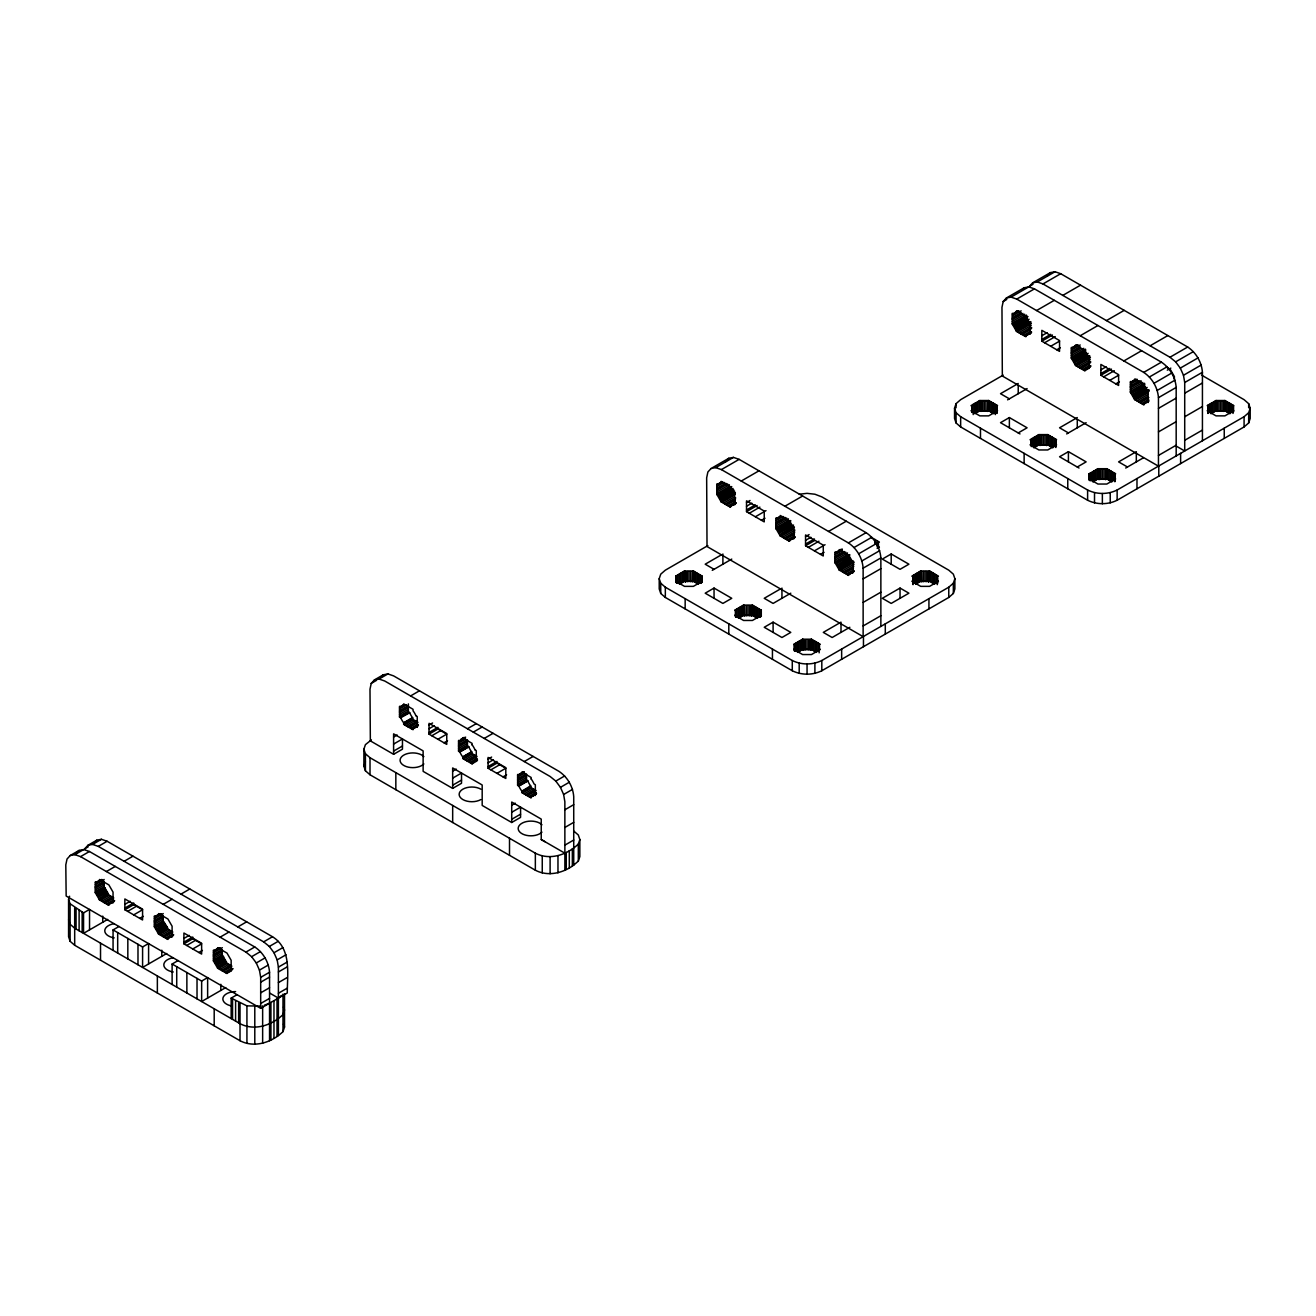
<?xml version="1.0" encoding="UTF-8"?>
<svg xmlns="http://www.w3.org/2000/svg" width="1316" height="1316" viewBox="0 0 1316 1316"><rect width="100%" height="100%" fill="white"/><g stroke="black" fill="none" stroke-linecap="round" stroke-linejoin="round"><path stroke-width="1.5" d="M114.179 900.736L108.866 903.796L108.866 905.342L99.49 899.93L95.328 892.709L95.328 881.885L96.66 882.658L101.99 879.598M95.328 892.709L104.178 887.593L104.178 881.342L95.328 886.458M99.49 899.93L108.356 894.814L104.178 887.593M124.856 909.767L124.856 898.943L142.572 909.159L142.572 919.983L124.856 909.767L133.706 904.651L133.706 902.957L124.856 908.073M154.383 926.809L154.383 915.985L155.732 916.758L158.562 915.13L158.562 913.584L167.922 918.996L172.1 926.217L172.1 937.041L170.751 936.268L167.922 937.897L167.922 939.443L158.545 934.031L154.383 926.809L163.447 921.809M158.545 934.031L167.412 928.915L167.412 927.369L163.233 921.693L163.233 915.442L154.383 920.558M183.911 943.852L183.911 933.028L201.628 943.259L201.628 954.084L183.911 943.852L192.761 938.736L192.761 937.041L183.911 942.157M214.788 950.859L217.617 949.231L217.617 947.668L226.994 953.08L231.155 960.302L231.155 971.126L229.806 970.353L226.977 971.998L226.977 973.544L217.601 968.132L213.439 960.91L213.439 950.086L214.788 950.859L220.101 947.783M213.439 960.91L222.289 955.794L222.305 949.527L213.439 954.643M222.289 955.794L226.467 963.016L231.896 966.141L223.029 971.257M371.392 739.872L365.42 744.659L363.89 749.199L363.89 766.241L365.42 770.781L370.01 774.779L535.349 870.221C547.851 876.818 562.837 873.199 573.727 865.122L573.727 796.624C572.97 786.507 567.426 776.966 558.971 771.357L393.616 675.898L387.924 673.924L383.252 674.812L374.402 679.928L371.227 683.415L369.993 689.239L370.355 740.875L393.599 754.298L393.599 733.851L423.127 750.893L423.127 771.357L452.655 788.399L461.521 783.283L461.521 773.051L452.655 778.167M418.373 725.116L413.06 728.192L413.06 729.738L403.683 724.326L403.683 722.78A12.601 7.271 60 0 1 400.788 717.845L399.521 717.105L399.521 706.281L400.854 707.054L404.407 705.014M403.683 705.425L403.683 703.879L413.06 709.291L413.06 710.837A12.601 7.271 60 0 1 415.889 715.657M399.521 717.105L408.371 711.989L408.371 703.879M403.683 724.326L412.55 719.21L412.55 717.664A12.601 7.271 60 0 1 409.72 712.762L408.371 711.989M429.032 734.147L429.049 723.323L446.749 733.555L446.749 744.379L429.032 734.147L437.899 729.031L437.899 727.353L429.032 732.453M452.655 788.399L452.655 767.952L482.182 784.994L482.182 805.441L511.71 822.5L520.577 817.384L520.577 807.152L511.71 812.268M477.428 760.516L472.115 763.839L462.739 758.427L471.605 753.311L471.605 751.765A12.601 7.271 60 0 1 468.776 746.863L459.909 751.979L458.56 751.206L458.56 740.382L459.909 741.155A12.601 7.271 60 0 1 462.739 739.51L462.739 737.963L472.115 743.375L472.115 744.922M462.739 758.427L462.739 756.881A12.601 7.271 60 0 1 459.843 751.93M458.56 751.206L467.427 746.09L467.427 739.822L458.56 744.938M472.115 763.839L472.115 762.293A12.601 7.271 60 0 0 474.944 760.648L476.277 761.421L476.277 750.597L474.944 749.824M488.088 768.248L488.088 757.424L505.805 767.656L505.805 778.48L488.088 768.248L496.955 763.132L496.955 761.438L488.088 766.554M511.71 822.5L511.71 802.036L541.238 819.095L541.238 839.542L544.923 841.681M536.484 793.318L531.17 796.377L531.17 797.924L521.794 792.512L530.644 787.396L530.644 785.849A12.601 7.271 60 0 1 527.815 780.947L518.965 786.063L517.616 785.29L517.616 774.466L518.965 775.239L524.278 772.179M521.794 792.512L521.794 790.965M521.794 773.611L521.794 772.064L531.17 777.476L531.17 779.023M517.616 785.29L526.482 780.174L526.482 773.923L517.616 779.039M716.99 494.619L716.99 483.795L718.322 484.568L721.152 482.939L721.152 481.376L730.528 486.788L734.706 494.01L734.706 504.834L733.357 504.061L730.528 505.706L730.528 507.252L721.152 501.84L716.99 494.619L731.367 486.558M746.517 511.661L746.517 500.837L764.234 511.069L764.234 521.893L746.517 511.661L757.144 505.525M794.897 536.731L789.584 539.79L789.584 541.337L780.207 535.925L776.029 528.703L776.045 517.879L777.378 518.652L780.931 516.612M805.557 545.762L805.557 534.938L823.273 545.153L823.273 555.977L805.557 545.762L814.423 540.646M853.952 570.815L848.639 573.891L848.639 575.437L839.263 570.025L835.084 562.804L835.084 551.98L836.433 552.753L841.746 549.677M1031.168 332.125L1025.855 335.202L1025.855 336.748L1016.478 331.336L1012.3 324.114L1012.3 313.29L1013.649 314.063L1018.452 310.921M1041.828 341.157L1041.828 330.332L1059.544 340.564L1059.544 351.388L1041.828 341.157L1052.455 335.021M1090.224 366.226L1084.91 369.286L1084.91 370.849L1075.534 365.437L1071.356 358.199L1071.356 347.375L1072.705 348.164L1078.018 345.088M1100.883 375.257L1100.883 364.433L1118.6 374.649L1118.6 385.473L1100.883 375.257L1111.51 369.122M1147.503 401.347L1143.949 403.387L1143.949 404.933L1134.589 399.521L1130.411 392.3L1130.411 381.476L1131.76 382.249L1137.073 379.189M1174.382 379.255L1174.382 376.557L1170.204 369.319L1166.256 367.049M1208.055 407.253L1208.368 410.066L1207.183 410.756L1216.033 415.872L1224.9 415.872L1233.75 410.756L1232.566 410.066L1232.566 406.315L1233.75 405.641L1224.9 400.525L1216.033 400.525L1207.183 405.641L1208.368 406.315L1208.055 413.389M1003.203 301.512L1001.97 307.319L1002.331 376.014L1158.458 466.16L1158.458 397.662C1157.702 387.546 1152.174 378.005 1143.703 372.395L1016.742 299.094L1011.05 297.12L1006.378 298.008L1003.203 301.512L1006.756 299.456M284.519 993.679L284.519 1027.089L282.989 1031.629C271.935 1042.387 254.449 1048.309 240.022 1040.726L74.683 945.266L70.11 941.285L68.58 936.745L68.58 899.239L69.6 896.212M363.89 766.241L365.42 761.717M799.19 494.224L807.053 493.352L814.9 494.224L821.809 496.872L948.77 570.173L953.343 574.154L954.873 578.695L954.873 588.926L953.343 593.467L948.77 597.448L821.809 670.749C812.63 675.305 801.46 675.305 792.281 670.749L665.337 597.448L660.747 593.467L659.217 588.926L659.217 578.695L660.747 574.154L665.337 570.173L707.86 545.614M573.727 865.122L578.316 861.125L578.316 844.082L579.846 839.542L578.316 835.002L573.727 831.021M578.316 861.125L579.846 856.584L579.846 839.542M1201.557 375.109L1244.081 399.669L1248.67 403.667L1250.2 408.19L1250.2 418.422L1248.67 422.962L1244.081 426.943L1117.136 500.245C1107.957 504.801 1096.787 504.801 1087.608 500.245L960.647 426.943L956.058 422.962L954.544 418.422L954.544 408.19L956.058 403.667L960.647 399.669L1003.187 375.109M953.343 593.467L953.343 583.235L954.873 578.695M1248.67 422.962L1248.67 412.731L1250.2 408.19M676.852 576.819L676.852 580.57L675.667 581.261L684.517 586.36L693.384 586.36L702.234 581.261L701.05 580.57L701.05 576.819L702.234 576.145L693.384 571.029L684.517 571.029L675.667 576.145L676.852 576.819L676.852 582.955M761.29 610.229L752.423 605.113L743.573 605.113L734.706 610.229L735.891 610.92L735.891 614.654L734.706 615.345L743.573 620.461L752.423 620.461L761.29 615.345L760.105 614.654L760.105 610.92L761.29 610.229L761.29 616.365M913.041 576.819L913.041 580.57L911.856 581.261L920.723 586.36L929.573 586.36L938.44 581.261L937.239 580.57L937.239 576.819L938.44 576.145L929.573 571.029L920.723 571.029L911.856 576.145L913.041 576.819L913.041 584.666M972.162 406.315L972.162 410.066L970.978 410.756L979.844 415.872L988.694 415.872L997.561 410.756L996.377 410.066L996.377 406.315L997.561 405.641L988.694 400.525L979.844 400.525L970.978 405.641L972.162 406.315L972.162 412.467M1031.218 440.416L1031.218 444.166L1030.033 444.841L1038.883 449.957L1047.75 449.957L1056.6 444.841L1055.416 444.166L1055.416 440.416L1056.6 439.725L1047.75 434.609L1038.883 434.609L1030.033 439.725L1031.218 440.416L1031.218 446.552M1089.089 473.826L1090.273 474.5L1090.273 478.251L1089.089 478.942L1097.939 484.041L1106.805 484.041L1115.655 478.942L1114.471 478.251L1114.471 474.5L1115.655 473.826L1106.805 468.71L1097.939 468.71L1089.089 473.826L1089.089 479.962M269.55 1040.726L269.55 972.244C268.793 962.128 263.249 952.587 254.778 946.977L89.422 851.501L83.73 849.527L79.075 850.416L70.209 855.532L67.034 859.019L65.8 864.842L66.162 896.032L260.683 1008.336L287.266 992.988C287.316 974.021 291.757 948.639 272.494 936.745L107.139 841.269L101.447 839.295L96.792 840.184L87.925 845.3L84.75 848.787L88.287 846.747M75.884 853.903L79.075 850.416M94.67 842.52L96.792 840.184M381.147 677.131L383.252 674.812M711.068 468.512L707.876 472L706.659 477.823L707.021 546.518L863.132 636.648L863.132 568.167C862.375 558.05 856.848 548.509 848.376 542.899L721.415 469.598L715.723 467.624L711.068 468.512L728.784 458.281L733.44 457.392L739.131 459.366L866.092 532.667C874.564 538.277 880.108 547.818 880.865 557.935L880.865 626.416M725.61 461.768L728.784 458.281M1021.989 290.112L1024.095 287.793L1028.767 286.888L1034.458 288.862L1161.419 362.163C1169.891 367.773 1175.418 377.314 1176.175 387.447L1176.175 455.928M1202.429 440.761L1202.429 372.28C1201.672 362.163 1196.145 352.622 1187.674 347.013L1060.696 273.712L1055.021 271.738L1050.349 272.626L1032.632 282.858L1029.457 286.345L1032.994 284.305M1047.174 276.113L1050.349 272.626M96.66 882.658L99.49 881.029L99.49 879.483L108.866 884.895L113.044 892.116L113.044 902.94L111.696 902.167L108.866 903.796M777.378 518.652L780.207 517.024L780.207 515.477L789.584 520.889L793.745 528.111L793.745 538.935L792.413 538.162L789.584 539.79M836.433 552.753L839.263 551.124L839.263 549.578L848.639 554.99L852.801 562.212L852.801 573.036L851.468 572.263L848.639 573.891M1072.705 348.164L1075.534 346.519L1075.534 344.973L1084.91 350.385L1089.072 357.607L1089.072 368.431L1087.74 367.658L1084.91 369.286M1131.76 382.249L1134.589 380.62L1134.589 379.074L1143.949 384.486L1148.128 391.707L1148.128 402.531L1146.779 401.758L1143.949 403.387M281.459 995.455L278.4 998.104L269.846 993.169M578.316 844.082C567.245 854.841 549.775 860.763 535.349 853.179L370.01 757.72L365.42 753.739L363.89 749.199M659.217 578.695L660.747 583.235L665.337 587.216L792.281 660.517C801.46 665.074 812.63 665.074 821.809 660.517L948.77 587.216L953.343 583.235M954.544 408.19L956.058 412.731L960.647 416.711L1087.608 490.013C1096.787 494.586 1107.957 494.586 1117.136 490.013L1244.081 416.711L1248.67 412.731M1025.855 335.202L1028.684 333.573L1030.017 334.346L1030.017 323.522L1025.855 316.301L1016.478 310.872L1016.478 312.435L1014.899 312.961M1006.378 298.008L1024.095 287.793M715.723 467.624L733.44 457.392M1011.05 297.12L1028.767 286.888M1032.632 282.858L1037.288 281.969L1055.021 271.738M721.415 469.598L739.131 459.366M1016.742 299.094L1034.458 288.862M1037.288 281.969L1042.979 283.943L1060.696 273.712M371.227 683.415L376.541 680.339M70.209 855.532L74.88 854.643L83.73 849.527M87.925 845.3L92.597 844.411L101.447 839.295M374.402 679.928L379.057 679.04L387.924 673.924M716.99 484.633L721.201 482.133M1012.3 314.129L1017.613 311.07M718.914 483.943L722.451 481.903M718.108 484.436L721.875 482.511M1013.435 313.948L1018.962 310.987M716.99 486.492L724.063 482.396M1012.3 315.988L1021.167 310.872M716.99 488.351L725.84 483.235M1012.3 317.847L1021.167 312.731M74.88 854.643L80.556 856.617L89.422 851.501M92.597 844.411L98.289 846.385L107.139 841.269M716.99 489.207L725.84 484.091M1012.3 318.702L1021.167 313.586M716.99 490.045L727.616 483.91M1012.3 319.541L1022.943 313.405M716.99 491.904L729.393 484.749M1012.3 321.4L1024.703 314.244M716.99 493.763L729.393 486.607M1012.3 323.259L1026.48 315.083M1012.3 324.114L1026.694 316.054M741.253 481.047L758.97 470.815M1036.58 310.543L1054.297 300.328M1062.818 295.393L1080.535 285.161M717.648 494.997L731.828 486.821M1012.975 324.493L1027.154 316.317M718.108 495.26L730.512 488.104M1013.435 324.772L1027.615 316.58M718.322 495.392L730.725 488.22M1013.649 324.887L1027.829 316.695M718.914 496.675L733.078 488.499M1014.225 326.171L1026.628 319.015M719.572 497.925L733.752 489.749M1014.899 327.421L1029.079 319.245M720.329 499.142L734.509 490.95M1015.656 328.638L1028.059 321.482M721.152 500.294L733.555 493.122M1016.478 329.79L1030.642 321.598M721.152 500.524L735.331 492.349M1016.478 330.02L1030.642 321.844M721.152 501.067L735.331 492.875M1016.478 330.563L1030.642 322.371M721.152 501.593L735.331 493.418M1016.478 331.089L1030.642 322.913M721.152 501.84L735.331 493.648M1016.478 331.336L1030.642 323.144M721.892 502.268L734.295 495.096M1017.202 331.764L1031.382 323.571M723.504 503.189L734.131 497.053M1018.814 332.685L1031.218 325.529M725.116 504.127L735.743 497.974M1020.426 333.622L1031.053 327.487M725.84 504.538L734.706 499.422M1021.167 334.034L1031.793 327.898M726.58 504.966L735.43 499.85M1021.89 334.461L1030.757 329.345M728.192 505.903L735.266 501.807M1023.503 335.399L1030.592 331.303M730.528 505.706L735.841 502.63M730.528 505.936L735.841 502.876M1025.855 335.448L1031.645 332.142M732.107 505.163L735.644 503.123M1027.418 334.659L1030.971 332.619M729.804 506.825L735.841 503.403M1025.115 336.32L1031.168 332.899M106.399 871.537L115.265 866.422M124.115 861.306L132.982 856.19M410.592 695.934L419.442 690.818M746.517 502.531L750.054 500.475M746.517 506.249L751.831 503.173M1041.828 335.745L1047.141 332.685M95.328 882.74L100.641 879.664M399.521 707.12L403.732 704.619M96.463 882.543L101.776 879.466M400.64 706.939L404.193 704.883M95.328 884.599L104.178 879.483M399.521 708.979L406.595 704.899M746.517 509.966L755.368 504.85M1041.828 339.462L1050.694 334.346M399.521 710.854L408.371 705.738M95.328 887.297L104.178 882.181M399.521 711.693L408.371 706.577M95.328 888.152L104.178 883.036M399.521 712.532L408.371 707.416M95.328 890.011L104.178 884.895M399.521 714.391L408.371 709.291M749.281 513.256L759.908 507.121M1044.591 342.752L1055.235 336.616M95.328 891.87L104.178 886.754M399.521 716.266L408.371 711.15M95.542 892.84L104.392 887.724M399.719 717.22L408.585 712.104M96.002 893.103L104.852 887.987M400.179 717.5L409.046 712.384M96.463 893.367L105.313 888.251M96.66 893.482L105.527 888.366M400.64 717.763L409.72 712.762M97.252 894.781L106.103 889.665M97.927 896.032L106.777 890.916M755.368 516.777L765.994 510.641M1050.694 346.272L1059.544 341.157M98.667 897.232L107.534 892.116M99.49 898.631L108.356 893.268M403.683 722.78L412.55 717.664M403.683 723.027L412.55 717.911M99.49 899.157L108.356 894.041M403.683 723.553L412.55 718.437M99.49 899.7L108.356 894.584M403.683 724.08L412.55 718.964M100.23 900.358L109.08 895.242M404.423 724.754L413.273 719.638M784.895 506.249L802.612 496.017M1080.222 335.745L1097.939 325.513M1106.46 320.594L1124.193 310.362M101.842 901.295L110.692 896.18M406.035 725.675L414.885 720.559M761.454 520.297L765.007 518.241M1056.781 349.793L1060.318 347.737M68.58 899.239L70.11 903.779L83.55 912.876L89.537 909.405L89.537 929.869M103.454 902.217L112.304 897.101M407.631 726.613L416.498 721.497M104.178 902.644L113.044 897.528M408.371 727.041L417.238 721.925M104.918 903.072L113.768 897.956L108.356 894.814M409.111 727.452L417.962 722.336L412.55 719.21M393.599 737.042L397.152 735.002M106.53 903.993L113.62 899.897M410.707 728.39L417.797 724.293M1072.03 347.769L1075.567 345.73M108.866 904.043L114.657 900.736M413.06 728.439L418.373 725.363M776.045 518.734L779.582 516.678M1071.356 348.23L1076.669 345.154M108.142 904.931L114.179 901.509M412.319 729.311L417.649 726.251M777.164 518.537L780.717 516.497M1072.491 348.033L1077.804 344.973M776.045 520.593L783.119 516.497M1071.356 350.089L1080.222 344.973M776.045 522.452L784.895 517.336M1071.356 351.948L1080.222 346.832M393.599 744.083L402.466 738.967L402.466 749.182L393.599 754.315M721.135 555.007L705.195 564.202L714.045 569.318M776.045 523.291L784.895 518.175M1018.222 383.482L1000.505 393.698L1009.372 398.814M1071.356 352.787L1080.222 347.671M776.045 524.146L786.672 518.01M1071.356 353.642L1080.222 348.526M429.049 725.017L432.586 722.977M776.029 526.005L788.432 518.833M1071.356 355.501L1083.759 348.345M776.029 527.864L788.432 520.708M1071.356 357.36L1085.535 349.168M124.856 904.355L130.169 901.279M429.049 728.735L434.362 725.675M776.029 528.703L790.209 520.527M1071.356 358.199L1085.535 350.023M776.243 528.835L790.423 520.643M1071.569 358.33L1085.749 350.138M776.703 529.098L790.883 520.906M1072.03 358.594L1084.433 351.438M777.164 529.361L789.567 522.205M1072.491 358.857L1084.894 351.701M393.599 751.107L402.466 745.991M777.378 529.476L789.781 522.32M1072.705 358.988L1085.108 351.816M777.953 530.776L790.357 523.604M1073.28 360.271L1085.684 353.099M107.682 919.407L83.55 933.34L83.55 912.876M679.401 573.99L679.401 584.205L684.517 581.261L693.384 581.261L697.809 583.81L697.809 573.579M712.269 570.354L731.762 559.086M778.628 532.026L791.031 524.87M974.728 403.486L974.728 413.718L979.844 410.756L988.694 410.756L993.827 413.718L993.827 403.486M1007.595 399.85L1027.089 388.598M1073.955 361.522L1088.135 353.346M779.385 533.227L793.564 525.051M1074.711 362.739L1087.115 355.567M127.619 911.363L136.486 906.247M431.812 735.743L440.663 730.627M780.207 534.625L792.61 527.222M1075.534 364.121L1089.697 355.698M780.207 535.151L794.387 526.976M1075.534 364.647L1089.697 356.471M780.207 535.925L794.387 527.502M1075.534 365.19L1089.697 356.998M1075.534 365.437L1089.697 357.245M780.947 536.352L793.351 529.197M1076.258 365.848L1090.438 357.672M782.543 537.29L794.946 530.118M1077.87 366.786L1090.273 359.613M784.155 538.211L794.798 532.075M1079.482 367.707L1090.109 361.571M133.706 914.867L142.572 909.751L133.706 904.651M437.899 739.263L446.766 734.147L437.899 729.031M784.895 538.639L793.762 533.523M1080.222 368.135L1090.849 361.999M785.619 539.067L794.486 533.951M1080.946 368.562L1089.812 363.446M787.231 539.988L794.321 535.892M1082.558 369.483L1089.648 365.404M113.061 950.382L113.061 929.918L119.065 926.464M789.584 540.037L794.897 536.961M1084.91 369.533L1091.046 366.029M788.843 540.925L794.897 537.504M1084.17 370.421L1090.224 367M1084.91 370.602L1088.447 368.546M163.25 904.355L172.1 899.239M180.966 894.123L189.817 889.007M467.427 728.735L476.293 723.635M139.809 918.387L143.345 916.347M443.985 742.783L447.539 740.744M714.045 588.071L705.195 593.187L722.895 603.419L731.762 598.303L714.045 588.071L714.045 598.303M1018.222 432.915L1027.089 427.799L1009.372 417.567L1000.505 422.683L1019.999 433.935M805.557 536.615L809.11 534.576M460.551 739.477L464.087 737.421M473.283 732.124L482.15 727.008M805.557 540.35L810.886 537.273M1100.883 369.845L1106.197 366.769M154.383 916.824L159.697 913.765M458.56 741.221L465.65 737.125M156.308 916.15L160.519 913.617M155.518 916.643L161.046 913.682M459.695 741.023L465.222 738.079M154.383 918.683L163.233 913.567M458.56 743.079L465.65 738.983M805.557 544.067L814.423 538.951M1100.883 373.563L1109.75 368.447M828.537 531.45L846.254 521.218M1123.864 360.946L1141.581 350.714M1150.118 345.795L1167.835 335.564M154.383 921.397L163.233 916.281M458.56 745.794L467.427 740.678M154.383 922.236L163.233 917.12M458.56 746.633L467.427 741.517M154.383 924.095L163.233 918.979M458.56 748.491L467.427 743.375M808.337 547.357L818.963 541.221M1103.647 376.853L1114.29 370.717M154.383 925.971L163.233 920.855M458.56 750.35L467.427 745.234M458.774 751.321L467.641 746.205M155.058 927.188L163.908 922.072M459.235 751.584L468.101 746.468M155.518 927.467L164.582 922.467M459.695 751.847L468.562 746.731M484.222 738.44L493.072 733.325M156.308 928.866L165.158 923.75M156.982 930.132L165.832 925.016M814.423 550.861L825.05 544.725M1109.75 380.373L1118.6 375.257M157.723 931.333L166.589 926.217M158.545 932.485L167.412 927.369M462.739 756.881L471.605 751.765M158.545 932.731L167.412 927.615M462.739 757.111L471.605 751.995M158.545 933.258L167.412 928.142M462.739 757.654L471.605 752.538M158.545 933.784L167.412 928.668M462.739 758.18L471.605 753.065M159.285 934.459L168.135 929.343M463.462 758.839L472.329 753.723M820.51 554.381L824.063 552.342M1115.836 383.877L1119.373 381.837M160.897 935.38L169.748 930.264M465.074 759.776L473.941 754.66M113.061 929.918L142.589 946.961L148.593 943.506L148.593 963.97M162.51 936.318L171.36 931.202M466.686 760.714L475.553 755.598M163.233 936.745L172.1 931.629M467.427 761.125L476.277 756.009M163.974 937.157L172.824 932.041L167.412 928.915M468.151 761.553L477.017 756.437L471.605 753.311M452.655 771.143L456.208 769.103M848.376 542.899L866.092 532.667M1143.703 372.395L1161.419 362.163M1042.979 283.943L1169.957 357.245L1187.674 347.013M165.586 938.094L172.676 933.998M469.763 762.474L476.853 758.394M167.922 937.897L173.235 934.821M167.922 938.143L173.712 934.837M472.115 762.523L477.428 759.217M835.084 552.819L841.072 549.298M1130.411 382.314L1135.724 379.255M836.219 552.638L842.339 549.068M1131.546 382.134L1135.872 379.584M167.198 939.015L173.235 935.594M471.375 763.412L477.428 759.99M835.084 554.678L842.174 550.598M1130.411 384.19L1137.501 380.094M835.084 556.536L843.951 551.437M1130.411 386.049L1139.278 380.933M780.174 589.091L764.234 598.303L773.101 603.419L790.801 593.187M835.084 557.392L843.951 552.276M1077.278 417.567L1059.561 427.799L1068.411 432.915M1130.411 386.888L1141.038 380.752M835.084 558.231L845.727 552.095M1130.411 387.726L1141.038 381.591M854.068 547.505L871.784 537.273M1149.394 377.001L1167.111 366.769M1169.957 357.245L1175.632 361.851L1193.365 351.619M488.088 759.118L491.641 757.062M835.084 560.09L847.488 552.934M1130.411 389.602L1142.814 382.43M835.084 561.948L847.488 554.793M1130.411 391.461L1144.591 383.269M1167.292 370.158L1170.829 368.118M183.911 938.44L189.224 935.38M488.088 762.836L493.418 759.76M757.555 608.074L757.555 618.306L752.423 615.345L743.573 615.345L739.148 617.911L739.148 607.679M1052.866 437.57L1052.866 447.802L1047.75 444.841L1038.883 444.841L1033.767 447.802L1033.767 437.57M835.084 562.804L849.264 554.612M1130.411 392.3L1144.591 384.108M835.298 562.919L849.478 554.743M1130.625 392.415L1144.788 384.239M835.759 563.182L849.939 555.007M1131.086 392.694L1143.489 385.522M452.655 785.208L461.521 780.092M836.219 563.462L848.836 556.421M1131.546 392.958L1144.163 385.917M837.009 564.86L849.412 557.704M1132.336 394.356L1144.739 387.2M858.739 553.773L876.456 543.541M1154.05 383.269L1171.766 373.037M1175.632 361.851L1180.304 368.118L1198.021 357.886M166.737 953.491L142.589 967.425L142.589 946.961M837.683 566.127L850.087 558.955M878.2 546.831L878.2 542.735L879.384 542.044L870.518 536.928M1066.651 433.935L1086.128 422.683M1133.01 395.623L1147.174 387.43M838.44 567.328L850.843 560.172M1133.75 396.823L1146.154 389.668M186.675 945.447L195.541 940.331M839.263 568.479L851.666 561.307M1134.589 397.975L1148.753 389.783M490.868 769.844L499.718 764.728M839.263 568.726L851.666 561.554M1134.589 398.222L1148.753 390.029M839.263 569.252L853.442 561.06M1134.589 398.748L1148.753 390.556M839.263 569.779L853.442 561.603M1134.589 399.274L1148.753 391.099M839.263 570.025L853.442 561.833M1134.589 399.521L1148.753 391.346M877.163 548.443L879.384 547.16L878.2 546.469L878.2 542.735M839.986 570.453L854.166 562.261M1135.313 399.949L1147.716 392.777M841.598 571.374L854.002 564.219M1136.925 400.87L1147.552 394.734M861.914 560.929L879.631 550.697M1157.225 390.424L1174.941 380.192M1175.994 445.976L1184.713 450.993L1184.713 382.512L1183.479 375.274L1201.195 365.042M843.211 572.312L853.854 566.176M1138.537 401.808L1147.388 396.692M843.951 572.723L852.801 567.624M1139.261 402.235L1148.128 397.119M192.761 948.968L201.628 943.852L192.761 938.736M496.955 773.364L505.805 768.248L496.955 763.132M844.675 573.151L853.541 568.035M1140.001 402.647L1148.868 397.531M846.287 574.089L853.377 569.992M1141.614 403.584L1148.703 399.488M172.116 984.467L172.116 964.019L178.121 960.548M220.085 937.173L228.951 932.057M237.801 926.941L246.668 921.825M524.261 761.553L533.128 756.437M848.639 574.138L853.952 571.062M1143.949 403.634L1149.082 400.804M847.899 575.01L853.212 571.95M1143.226 404.506L1148.539 401.446M848.639 574.664L853.952 571.588M863.132 568.167L880.865 557.935M1158.458 397.662L1176.175 387.447M1184.713 382.512L1202.429 372.28M198.864 952.488L202.401 950.448M503.041 776.884L506.594 774.828M773.101 622.155L764.234 627.271L781.951 637.503L790.801 632.387L773.101 622.155L773.101 632.387M891.195 553.987L882.329 559.086L900.045 569.318L908.912 564.202L891.195 553.987L891.195 564.202M1077.278 466.999L1086.128 461.883L1068.411 451.668L1059.561 456.767L1079.038 468.035M213.439 950.925L218.752 947.849M518.29 774.861L523.604 771.785M517.616 775.321L522.945 772.245M214.574 950.728L219.575 947.717M524.064 772.048L518.751 775.124A12.601 7.271 60 0 1 521.728 773.479M213.439 952.784L222.305 947.668M517.616 777.18L524.706 773.084M863.132 578.875L880.865 568.644M1158.458 408.371L1176.175 398.139M1184.713 393.221L1202.429 382.989M213.439 955.498L222.305 950.382M517.616 779.878L526.482 774.762M213.439 956.337L222.305 951.221M517.616 780.733L526.482 775.618M213.439 958.196L222.305 953.08M517.616 782.592L526.482 777.476M213.439 960.055L222.289 954.939M517.616 784.451L526.482 779.335M213.653 961.025L222.503 955.91M517.83 785.422L526.696 780.306M214.113 961.289L222.963 956.173M518.29 785.685L527.157 780.569M214.574 961.552L223.424 956.436M518.751 785.948L527.617 780.832M214.788 961.683L223.638 956.567M215.363 962.967L224.214 957.851M216.038 964.217L224.888 959.101M216.778 965.434L225.645 960.318M217.601 966.816L226.467 961.47M521.794 791.212L530.644 785.849M217.601 967.359L226.467 962.243M521.794 791.739L530.644 786.623M217.601 968.132L226.467 962.769M521.794 792.281L530.644 787.165M80.556 856.617L245.928 952.093L254.778 946.977M98.289 846.385L263.644 941.861L272.494 936.745M218.341 968.543L227.207 963.427M522.518 792.939L531.384 787.823M219.953 969.481L228.803 964.365M524.13 793.877L532.996 788.761M172.116 964.019L201.644 981.062L207.632 977.591L207.632 998.054M221.565 970.418L230.415 965.302M525.742 794.798L534.609 789.682M222.289 970.83L231.155 965.714M526.482 795.226L535.332 790.11M527.206 795.654L536.073 790.538L530.644 787.396M511.71 805.227L515.263 803.188M863.132 602.415L880.865 592.184M1158.458 431.911L1176.175 421.679M1184.713 416.761L1202.429 406.529M224.641 972.195L231.731 968.099M245.928 952.093L251.619 956.683L260.469 951.567M263.644 941.861L269.336 946.451L278.186 941.335M528.818 796.575L535.908 792.479M379.057 679.04L384.749 681.014L550.104 776.473L555.796 781.079L564.646 775.963M802.612 639.214L793.762 644.33L794.946 645.005L794.946 648.755L793.762 649.43L802.612 654.545L811.479 654.545L820.329 649.43L819.144 648.755L819.144 645.005L820.329 644.33L811.479 639.214L802.612 639.214L802.612 649.446L798.187 651.996L798.187 641.764M226.977 972.228L232.307 968.921M227.816 971.8L233.129 968.724M531.17 796.624L536.484 793.548M226.253 973.116L232.307 969.695M530.43 797.512L535.744 794.436M226.977 973.297L230.53 971.257M900.045 588.071L882.329 598.303L891.195 603.419L908.912 593.187L900.045 588.071L900.045 598.303M251.619 956.683L256.275 962.967L265.141 957.851M269.336 946.451L273.991 952.735L282.858 947.619M555.796 781.079L560.452 787.346L569.318 782.23M934.689 573.99L934.689 584.205L929.573 581.261L920.723 581.261L915.591 584.205L915.591 573.99M1230.016 403.486L1230.016 413.718L1224.9 410.756L1216.033 410.756L1210.917 413.718L1210.917 403.486M511.71 819.292L520.577 814.176M225.776 987.576L201.644 1001.525L201.644 981.062M802.612 649.446L811.479 649.446L816.594 652.391L816.594 642.159M849.856 627.271L832.14 637.503L823.29 632.387L841.006 622.155L841.006 632.387M1092.823 471.671L1092.823 481.886L1097.939 478.942L1106.805 478.942L1111.921 481.886L1111.921 471.671M1125.69 468.035L1143.407 457.804M260.683 1008.336L260.683 977.36L259.449 970.122L268.316 965.006M278.4 1035.61L278.4 967.128L277.166 959.89L286.033 954.774M564.877 870.221L564.86 801.74L563.626 794.502L572.493 789.386M863.132 625.955L880.865 615.724M1158.458 455.451L1176.175 445.219M1184.713 440.301L1202.429 430.069M260.683 977.36L269.55 972.244M278.4 967.128L287.266 962.012M231.172 1018.568L231.172 998.104L237.16 994.649M260.683 982.197L269.55 977.081M278.4 971.965L287.266 966.849M564.86 809.784L573.727 804.668M260.683 992.84L269.55 987.74M278.4 982.624L287.266 977.508M564.86 827.468L573.727 822.352M260.683 1003.499L269.55 998.383M278.4 993.267L287.266 988.152M564.86 845.152L573.727 840.036M264.368 1005.21L269.55 1003.22M231.172 998.104L246.931 1005.868L260.683 1006.082M1127.467 466.999L1118.6 461.883L1136.317 451.668L1136.317 461.9M415.889 715.74L417.238 716.513L417.221 727.337L415.889 726.564A12.601 7.271 60 0 1 413.06 728.192M467.427 746.09L468.776 746.863M526.482 780.174L527.815 780.947M541.238 839.542L564.86 853.179M1180.304 368.118L1183.479 375.274M560.452 787.346L563.626 794.502M273.991 952.735L277.166 959.89M256.275 962.967L259.449 970.122M283.499 1007.02L284.519 1010.046L282.989 1014.587C271.935 1025.345 254.449 1031.267 240.022 1023.683L74.683 928.224L70.11 924.243L68.58 919.703M283.499 1024.078L284.519 1027.089M1248.67 403.667L1248.67 407.746M1244.081 416.711L1244.081 426.943M1233.569 405.739L1233.569 411.875M1233.158 405.986L1233.158 412.122M1233.059 405.246L1233.059 413.421M1232.747 406.216L1232.566 412.467M1231.546 404.357L1231.546 412.55M1229.325 403.074L1229.325 413.306M1228.634 402.68L1228.634 412.911M1227.104 401.808L1227.104 412.04M1225.591 400.919L1225.591 411.151M1224.9 400.525L1224.9 410.756M1224.703 400.623L1224.703 410.855M1224.308 400.87L1224.308 411.102M1224.242 428.177L1224.242 438.392M1223.896 401.1L1223.896 411.332M1223.716 401.216L1223.716 411.431M1222.103 401.018L1222.103 411.25M1220.475 400.969L1220.475 411.201M1218.83 401.018L1218.83 411.25M1217.218 401.216L1217.218 411.431M1217.037 401.1L1217.037 411.332M1216.626 400.87L1216.626 411.102M1216.231 400.623L1216.231 410.855M1216.033 400.525L1216.033 410.756M1215.342 400.919L1215.342 411.151M1213.829 401.808L1213.829 412.04M1212.299 402.68L1212.299 412.911M1211.608 403.074L1211.608 413.306M1209.388 404.357L1209.388 412.55M1208.187 406.216L1208.368 412.467M1207.874 405.246L1207.874 413.421M1180.617 453.362L1180.617 463.594M1158.787 465.963L1158.787 476.195M1136.975 478.563L1136.975 488.795M1117.136 490.013L1117.136 500.245M1114.965 473.415L1114.965 481.607M1114.784 475.438L1114.784 481.574M1114.652 474.402L1114.471 480.636M1113.435 472.543L1113.435 480.718M1111.23 471.26L1111.23 481.491M1110.54 470.865L1110.54 481.097M1110.227 492.661L1110.227 502.893M1109.01 469.993L1109.01 480.208M1107.496 469.105L1107.496 479.337M1106.805 468.71L1106.805 478.942M1106.608 468.809L1106.608 479.04M1106.197 469.055L1106.197 479.287M1105.802 469.286L1105.802 479.517M1105.605 469.384L1105.605 479.616M1104.009 469.203L1104.009 479.435M1102.364 469.154L1102.364 479.369M1102.364 493.549L1102.364 503.781M1100.735 469.203L1100.735 479.435M1099.123 469.384L1099.123 479.616M1098.942 469.286L1098.942 479.517M1098.531 469.055L1098.531 479.287M1097.939 468.71L1098.12 479.04M1097.248 469.105L1097.248 479.337M1095.718 469.993L1095.718 480.208M1094.517 492.661L1094.517 502.893M1094.205 470.865L1094.205 481.097M1093.514 471.26L1093.514 481.491M1091.293 472.543L1091.293 480.718M1090.273 474.5L1090.273 480.636M1090.076 474.402L1090.076 480.537M1089.78 473.415L1089.845 480.472M1089.681 474.155L1089.681 480.307M1089.27 473.925L1089.27 480.06M1087.608 490.013L1087.608 500.245M1077.278 419.623L1077.278 427.799M1068.411 451.668L1068.411 461.9M1067.77 478.563L1067.77 488.795M1056.008 440.07L1056.008 446.206M1055.909 439.33L1055.909 447.506M1055.613 440.301L1055.613 446.437M1055.416 440.416L1055.416 446.552M1054.396 438.458L1054.396 446.634M1052.175 437.175L1052.175 447.407M1051.484 436.78L1051.484 446.996M1049.971 435.892L1049.971 446.124M1048.441 435.02L1048.441 445.252M1047.75 434.609L1047.569 444.956M1047.158 434.954L1047.158 445.186M1046.746 435.185L1046.746 445.417M1046.565 435.3L1046.565 445.532M1044.953 435.119L1044.953 445.351M1043.325 435.053L1043.325 445.285M1041.68 435.119L1041.68 445.351M1039.887 435.185L1040.084 445.532M1039.476 434.954L1039.476 445.186M1039.081 434.724L1039.081 444.956M1038.883 434.609L1038.883 444.841M1038.192 435.02L1038.192 445.252M1036.679 435.892L1036.679 446.124M1035.149 436.78L1035.149 446.996M1034.458 437.175L1034.458 447.407M1032.254 438.458L1032.254 446.634M1031.037 440.301L1031.037 444.397M1024.128 453.362L1024.128 463.594M1018.222 385.522L1018.222 393.714M1009.372 417.567L1009.372 427.799M996.87 405.246L996.87 413.421M996.689 413.389L996.557 406.216L996.377 412.467M995.34 404.357L995.34 414.589M993.136 403.074L993.136 413.306M992.428 402.68L992.428 412.911M990.915 401.808L990.915 412.04M989.385 400.919L989.385 411.151M988.694 400.525L988.694 410.756M988.513 400.623L988.513 410.855M988.102 400.87L988.102 411.102M987.691 401.1L987.51 411.431M985.898 401.018L985.898 411.25M984.269 400.969L984.269 411.201M982.641 401.018L982.641 411.25M981.029 401.216L981.029 411.431M980.848 401.1L980.848 411.332M980.436 400.87L980.436 411.102M980.486 428.177L980.486 438.392M979.844 400.525L980.025 410.855M979.153 400.919L979.153 411.151M977.623 401.808L977.623 412.04M976.11 402.68L976.11 412.911M975.419 403.074L975.419 413.306M973.198 404.357L973.198 414.589M971.981 406.216L971.981 412.352M960.647 416.711L960.647 426.943M956.058 403.667L956.058 407.746M956.058 412.731L956.058 422.962M948.77 587.216L948.77 597.448M937.568 577.757L937.568 583.893M937.436 576.721L937.436 582.856M937.239 576.819L937.239 584.666M936.219 574.862L936.219 583.037M933.998 573.579L933.998 583.81M933.307 573.184L933.307 583.416M931.794 572.312L931.794 582.527M930.264 571.424L930.264 581.656M929.573 571.029L929.392 581.359M928.981 571.374L928.981 581.606M928.932 598.665L928.932 608.897M928.57 571.605L928.57 581.837M928.389 571.703L928.389 581.935M926.777 571.522L926.777 581.754M925.148 571.473L925.148 581.688M923.519 571.522L923.519 581.754M921.71 571.605L921.907 581.935M921.315 571.374L921.315 581.606M920.904 571.128L920.904 581.359M920.723 571.029L920.723 581.261M920.032 571.424L920.032 581.656M918.502 572.312L918.502 582.527M916.972 573.184L916.972 583.416M916.281 573.579L916.281 583.81M914.077 574.862L914.077 583.037M912.86 576.721L912.728 583.893M885.29 623.866L885.29 634.098M878.381 542.62L878.512 547.752M877.163 540.777L877.163 546.913M874.959 539.494L874.959 543.59M863.461 636.467L863.461 646.699M841.648 649.068L841.648 659.3M821.809 660.517L821.809 670.749M819.473 645.942L819.473 650.022M819.325 644.906L819.144 652.851M818.124 643.047L818.124 651.223M815.904 641.764L815.904 651.996M815.213 641.369L815.213 651.601M814.9 663.165L814.9 673.397M813.683 640.481L813.683 650.713M812.169 639.609L812.169 649.841M811.479 639.214L811.479 649.446M811.298 639.313L811.298 649.545M810.886 639.543L810.886 649.775M810.475 639.79L810.475 650.022M810.294 639.889L810.294 650.12M808.682 639.708L808.682 649.94M807.053 639.642L807.053 649.874M807.053 664.054L807.053 674.269M805.408 639.708L805.408 649.94M803.796 639.889L803.796 650.12M803.615 639.79L803.615 650.022M803.204 639.543L803.204 649.775M802.809 639.313L802.809 649.545M801.921 639.609L801.921 649.841M800.408 640.481L800.408 650.713M799.19 663.165L799.19 673.397M798.878 641.369L798.878 651.601M797.496 642.159L797.496 652.391M795.983 643.047L795.983 651.223M794.765 644.906L794.946 651.14M794.453 643.919L794.519 650.976M794.354 644.659L794.354 650.811M792.281 660.517L792.281 670.749M781.951 588.071L781.951 598.303M772.443 649.068L772.443 659.3M761.092 610.344L761.092 616.48M760.599 609.834L760.516 616.875M760.286 610.805L760.286 616.941M760.105 610.92L760.105 617.056M759.069 608.946L759.069 617.138M756.848 607.679L756.848 617.911M756.157 607.268L756.157 617.5M754.644 606.396L754.644 616.628M753.114 605.524L753.114 615.74M752.423 605.113L752.242 615.46M751.831 605.459L751.831 615.691M751.42 605.689L751.42 615.921M751.239 605.804L751.239 616.036M749.626 605.623L749.626 615.855M747.998 605.557L747.998 615.789M746.369 605.623L746.369 615.855M744.576 605.689L744.757 616.036M744.165 605.459L744.165 615.691M743.754 605.228L743.754 615.46M743.573 605.113L743.573 615.345M742.882 605.524L742.882 615.74M741.352 606.396L741.352 616.628M739.839 607.268L739.839 617.5M738.457 608.074L738.457 618.306M736.927 608.946L736.927 617.138M735.891 610.92L735.891 617.056M735.71 610.805L735.71 616.941M735.397 609.834L735.48 616.875M728.801 623.866L728.801 634.098M722.895 553.987L722.895 564.202M702.053 576.244L702.053 582.379M701.543 575.734L701.642 582.626M701.231 576.721L701.231 582.856M701.05 576.819L701.05 582.955M700.013 574.862L700.013 583.037M698.5 573.99L698.5 584.205M697.118 573.184L697.118 583.416M695.588 572.312L695.588 582.527M694.075 571.424L694.075 581.656M693.384 571.029L693.384 581.261M693.187 571.128L693.187 581.359M692.792 571.374L692.792 581.606M692.38 571.605L692.2 581.935M690.587 571.522L690.587 581.754M688.942 571.473L688.942 581.688M687.314 571.522L687.314 581.754M685.702 571.703L685.702 581.935M685.521 571.605L685.521 581.837M685.11 571.374L685.11 581.606M685.159 598.665L685.159 608.897M684.517 571.029L684.698 581.359M683.827 571.424L683.827 581.656M682.313 572.312L682.313 582.527M680.783 573.184L680.783 583.416M680.092 573.579L680.092 583.81M677.872 574.862L677.872 583.037M676.671 576.721L676.671 582.856M676.358 575.734L676.424 582.791M676.26 576.474L676.26 582.626M675.848 576.244L675.848 582.379M665.337 587.216L665.337 597.448M660.747 583.235L660.747 593.467M572.345 848.869L572.345 865.912M569.302 850.613L569.302 867.672M566.258 852.373L566.258 869.432M557.968 855.828L557.968 872.87M550.104 856.716L550.104 873.758M542.258 855.828L542.258 872.87M535.349 853.179L535.349 870.221M509.506 838.259L509.506 855.318M452.671 805.458L452.671 822.5M395.836 772.64L395.836 789.682M370.01 757.72L370.01 774.779M365.42 753.739L365.42 770.781M282.989 994.123L282.989 1031.629M277.018 998.91L277.018 1036.416M273.975 1000.67L273.975 1038.176M270.931 1002.414L270.931 1039.936M262.641 1005.868L262.641 1043.374M254.794 1006.756L254.794 1044.262M246.931 1005.868L246.931 1043.374M240.022 1003.22L240.022 1040.726M238.64 1002.414L238.64 1022.877M235.597 1000.67L235.597 1021.117M232.554 998.91L232.554 1019.357M220.825 984.302L220.825 990.438M214.195 1008.763L214.195 1025.822M197.022 978.397L197.022 998.86M186.872 972.54L186.872 993.004M176.722 966.684L176.722 987.132M161.786 950.201L161.786 956.354M157.361 975.946L157.361 993.004M137.983 944.296L137.983 964.76M127.833 938.44L127.833 958.903M117.683 932.583L117.683 953.047M102.73 916.117L102.73 922.253M100.526 943.144L100.526 960.187M82.151 912.07L82.151 932.534M79.108 910.327L79.108 930.774M76.065 908.566L76.065 929.03M74.683 907.76L74.683 945.266M70.11 903.779L70.11 941.285M114.196 937.88A12.732 7.353 0 0 1 104.77 930.774A12.732 7.353 0 0 1 114.196 923.684M232.307 1006.066A12.732 7.353 0 0 1 222.963 998.005A12.732 7.353 0 0 1 235.597 991.606M173.251 971.981A12.732 7.353 0 0 1 163.809 964.875A12.732 7.353 0 0 1 173.251 957.768M423.851 763.954A12.732 7.353 0 0 1 404.637 765.912A12.732 7.353 0 0 1 404.637 754.644A12.732 7.353 0 0 1 423.851 756.601M480.866 799.569A12.732 7.353 0 0 1 462.87 799.569A12.732 7.353 0 0 1 462.87 789.172A12.732 7.353 0 0 1 480.866 789.172M541.945 832.14A12.732 7.353 0 0 1 522.732 834.097A12.732 7.353 0 0 1 522.732 822.829A12.732 7.353 0 0 1 541.945 824.787M531.17 796.377A12.601 7.271 60 0 0 534 794.749L535.332 795.522L535.332 784.698L534 783.925A12.601 7.271 60 0 0 531.17 778.94M521.712 790.932A12.601 7.271 60 0 1 518.899 786.03M400.788 706.922A12.601 7.271 60 0 1 403.617 705.294M472.115 744.84A12.601 7.271 60 0 1 474.944 749.742"/></g></svg>
